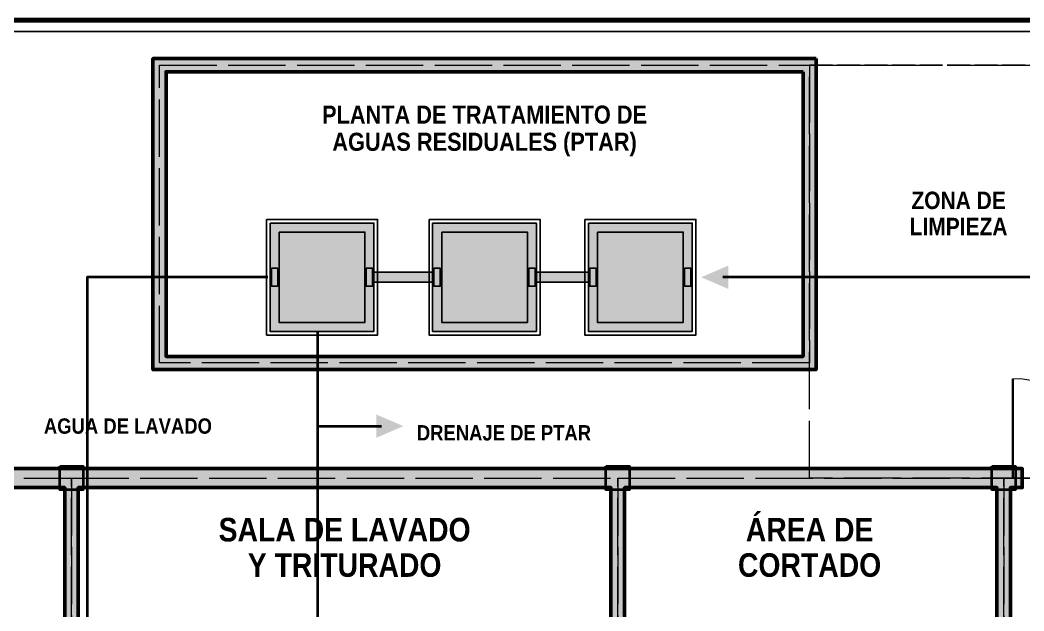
# Model space of a CAD drawing. Header units: metres. Extents: x 0 to 115, y 0 to 64.
# Drawn here: x 20.21 to 42.45, y 51.4 to 64.5 of the extents above; entities that cross this region are included whole.
import ezdxf

# ---------------------------------------------------------------- set-up
doc = ezdxf.new("R2010")
doc.units = ezdxf.units.M
doc.linetypes.add('DASHED', pattern=[1.524, 1.27, -0.254])
doc.layers.add('A-AREA', color=8, linetype='DASHED', lineweight=13, plot=False)
for name, color, linetype, lineweight in [('A-AREA-NOMBRE', 7, 'Continuous', 25), ('A-COLUMNA', 7, 'Continuous', 35), ('A-LAMINA', 8, 'Continuous', 35), ('A-LIMITE', 8, 'DASHED', 25), ('A-MURO', 7, 'Continuous', 50), ('A-PUERTA', 41, 'Continuous', 25), ('G-ETIQUETA', 4, 'Continuous', 18), ('M-EQUIPO', 7, 'Continuous', 25), ('M-EQUIPO-RELLENO', 8, 'Continuous', 0), ('M-TUBERIA', 8, 'Continuous', 25), ('M-TUBERIA-RELLENO', 9, 'Continuous', 0)]:
    doc.layers.add(name, color=color, linetype=linetype, lineweight=lineweight)
for name, color, linetype, lineweight, true_color in [('A-MURO-RELLENO', 8, 'Continuous', 0, 0x8d949b), ('P-PROCESO', 5, 'Continuous', 35, 0x1d4ed8), ('P-RESIDUOS', 1, 'Continuous', 35, 0xb3121b)]:
    doc.layers.add(name, color=color, linetype=linetype, lineweight=lineweight, true_color=true_color)
doc.styles.add('PLANO', font='arial.ttf')
doc.styles.add('PLANO_N', font='arialbd.ttf')

# ---------------------------------------------------------------- blocks, each defined once
blk = doc.blocks.new('EQ_ptar-1')
at = {"layer": 'M-EQUIPO-RELLENO', "true_color": 0xd9d9d4}
h = blk.add_hatch(color=7, dxfattribs=at)
h.dxf.hatch_style = 1
h.paths.add_polyline_path([(-1.15, 1.2), (1.15, 1.2), (1.15, -1.2), (-1.15, -1.2)])
at = {"layer": 'M-EQUIPO-RELLENO', "true_color": 0xcfe6f3}
h = blk.add_hatch(color=7, dxfattribs=at)
h.dxf.hatch_style = 1
h.paths.add_polyline_path([(-0.95, 1), (0.95, 1), (0.95, -1), (-0.95, -1)])
at = {"layer": 'M-EQUIPO-RELLENO', "true_color": 0xe8ecef}
h = blk.add_hatch(color=7, dxfattribs=at)
h.dxf.hatch_style = 1
h.paths.add_polyline_path([(-1.12, 0.2), (-0.98, 0.2), (-0.98, -0.2), (-1.12, -0.2)])
h = blk.add_hatch(color=7, dxfattribs=at)
h.dxf.hatch_style = 1
h.paths.add_polyline_path([(0.98, 0.2), (1.12, 0.2), (1.12, -0.2), (0.98, -0.2)])
at = {"layer": 'M-EQUIPO', "ltscale": 0.15, "true_color": 0xd9a514}
blk.add_lwpolyline([(-1.23, 1.28), (1.23, 1.28), (1.23, -1.28), (-1.23, -1.28)], close=True, dxfattribs=at)
at = {"layer": 'M-EQUIPO'}
for points in [[(-1.15, 1.2), (1.15, 1.2), (1.15, -1.2), (-1.15, -1.2)], [(-0.95, 1), (0.95, 1), (0.95, -1), (-0.95, -1)], [(-1.12, 0.2), (-0.98, 0.2), (-0.98, -0.2), (-1.12, -0.2)], [(0.98, 0.2), (1.12, 0.2), (1.12, -0.2), (0.98, -0.2)]]:
    blk.add_lwpolyline(points, close=True, dxfattribs=at)
at = {"layer": 'G-ETIQUETA', "style": 'PLANO', "flags": 1}
for tag, p in [('TAG', (0, 0)), ('NOMBRE', (0, -0.25)), ('AREA', (0, -0.5)), ('FUNCION', (0, -0.75)), ('CONFIANZA', (0, -1))]:
    blk.add_attdef(tag, p, '', height=0.15, dxfattribs=at)
blk = doc.blocks.new('EQ_ptar-2')
at = {"layer": 'M-EQUIPO-RELLENO', "true_color": 0xd9d9d4}
h = blk.add_hatch(color=7, dxfattribs=at)
h.dxf.hatch_style = 1
h.paths.add_polyline_path([(-1.15, 1.2), (1.15, 1.2), (1.15, -1.2), (-1.15, -1.2)])
at = {"layer": 'M-EQUIPO-RELLENO', "true_color": 0xcfe6f3}
h = blk.add_hatch(color=7, dxfattribs=at)
h.dxf.hatch_style = 1
h.paths.add_polyline_path([(-0.95, 1), (0.95, 1), (0.95, -1), (-0.95, -1)])
at = {"layer": 'M-EQUIPO-RELLENO', "true_color": 0xe8ecef}
h = blk.add_hatch(color=7, dxfattribs=at)
h.dxf.hatch_style = 1
h.paths.add_polyline_path([(-1.12, 0.2), (-0.98, 0.2), (-0.98, -0.2), (-1.12, -0.2)])
h = blk.add_hatch(color=7, dxfattribs=at)
h.dxf.hatch_style = 1
h.paths.add_polyline_path([(0.98, 0.2), (1.12, 0.2), (1.12, -0.2), (0.98, -0.2)])
at = {"layer": 'M-EQUIPO', "ltscale": 0.15, "true_color": 0xd9a514}
blk.add_lwpolyline([(-1.23, 1.28), (1.23, 1.28), (1.23, -1.28), (-1.23, -1.28)], close=True, dxfattribs=at)
at = {"layer": 'M-EQUIPO'}
for points in [[(-1.15, 1.2), (1.15, 1.2), (1.15, -1.2), (-1.15, -1.2)], [(-0.95, 1), (0.95, 1), (0.95, -1), (-0.95, -1)], [(-1.12, 0.2), (-0.98, 0.2), (-0.98, -0.2), (-1.12, -0.2)], [(0.98, 0.2), (1.12, 0.2), (1.12, -0.2), (0.98, -0.2)]]:
    blk.add_lwpolyline(points, close=True, dxfattribs=at)
at = {"layer": 'G-ETIQUETA', "style": 'PLANO', "flags": 1}
for tag, p in [('TAG', (0, 0)), ('NOMBRE', (0, -0.25)), ('AREA', (0, -0.5)), ('FUNCION', (0, -0.75)), ('CONFIANZA', (0, -1))]:
    blk.add_attdef(tag, p, '', height=0.15, dxfattribs=at)
blk = doc.blocks.new('EQ_ptar-3')
at = {"layer": 'M-EQUIPO-RELLENO', "true_color": 0xd9d9d4}
h = blk.add_hatch(color=7, dxfattribs=at)
h.dxf.hatch_style = 1
h.paths.add_polyline_path([(-1.15, 1.2), (1.15, 1.2), (1.15, -1.2), (-1.15, -1.2)])
at = {"layer": 'M-EQUIPO-RELLENO', "true_color": 0xcfe6f3}
h = blk.add_hatch(color=7, dxfattribs=at)
h.dxf.hatch_style = 1
h.paths.add_polyline_path([(-0.95, 1), (0.95, 1), (0.95, -1), (-0.95, -1)])
at = {"layer": 'M-EQUIPO-RELLENO', "true_color": 0xe8ecef}
h = blk.add_hatch(color=7, dxfattribs=at)
h.dxf.hatch_style = 1
h.paths.add_polyline_path([(-1.12, 0.2), (-0.98, 0.2), (-0.98, -0.2), (-1.12, -0.2)])
h = blk.add_hatch(color=7, dxfattribs=at)
h.dxf.hatch_style = 1
h.paths.add_polyline_path([(0.98, 0.2), (1.12, 0.2), (1.12, -0.2), (0.98, -0.2)])
at = {"layer": 'M-EQUIPO', "ltscale": 0.15, "true_color": 0xd9a514}
blk.add_lwpolyline([(-1.23, 1.28), (1.23, 1.28), (1.23, -1.28), (-1.23, -1.28)], close=True, dxfattribs=at)
at = {"layer": 'M-EQUIPO'}
for points in [[(-1.15, 1.2), (1.15, 1.2), (1.15, -1.2), (-1.15, -1.2)], [(-0.95, 1), (0.95, 1), (0.95, -1), (-0.95, -1)], [(-1.12, 0.2), (-0.98, 0.2), (-0.98, -0.2), (-1.12, -0.2)], [(0.98, 0.2), (1.12, 0.2), (1.12, -0.2), (0.98, -0.2)]]:
    blk.add_lwpolyline(points, close=True, dxfattribs=at)
at = {"layer": 'G-ETIQUETA', "style": 'PLANO', "flags": 1}
for tag, p in [('TAG', (0, 0)), ('NOMBRE', (0, -0.25)), ('AREA', (0, -0.5)), ('FUNCION', (0, -0.75)), ('CONFIANZA', (0, -1))]:
    blk.add_attdef(tag, p, '', height=0.15, dxfattribs=at)

msp = doc.modelspace()

# ---------------------------------------------------------------- hatches: boundary and pattern name
at = {"layer": 'A-COLUMNA', "true_color": 0x5a6169}
h = msp.add_hatch(color=7, dxfattribs=at)
h.dxf.hatch_style = 1
h.paths.add_polyline_path([(21.09, 54.61), (21.61, 54.61), (21.61, 54.09), (21.09, 54.09)])
h = msp.add_hatch(color=7, dxfattribs=at)
h.dxf.hatch_style = 1
h.paths.add_polyline_path([(33.19, 54.61), (33.71, 54.61), (33.71, 54.09), (33.19, 54.09)])
h = msp.add_hatch(color=7, dxfattribs=at)
h.dxf.hatch_style = 1
h.paths.add_polyline_path([(41.74, 54.61), (42.26, 54.61), (42.26, 54.09), (41.74, 54.09)])
at = {"layer": 'A-MURO-RELLENO', "true_color": 0x8d949b}
h = msp.add_hatch(color=8, dxfattribs=at)
h.dxf.hatch_style = 1
h.paths.add_polyline_path([(37.845, 63.645), (23.155, 63.645), (23.155, 56.755), (37.845, 56.755)])
h.paths.add_polyline_path([(37.555, 63.355), (37.555, 57.045), (23.445, 57.045), (23.445, 63.355)])
h = msp.add_hatch(color=8, dxfattribs=at)
h.dxf.hatch_style = 1
h.paths.add_polyline_path([(18.5, 34.2), (30.4, 34.2), (30.4, 34.5), (21.5, 34.5), (21.5, 54.14), (33.3, 54.14), (33.3, 51.1), (33.6, 51.1), (33.6, 54.14), (41.85, 54.14), (41.85, 50.9), (42.15, 50.9), (42.15, 54.14), (42.41, 54.14), (42.41, 54.56), (18.4, 54.56), (18.4, 54.14), (21.2, 54.14), (21.2, 34.5), (18.5, 34.5)])
at = {"layer": 'M-TUBERIA-RELLENO', "true_color": 0xc9d0d7}
h = msp.add_hatch(color=7, dxfattribs=at)
h.dxf.hatch_style = 1
h.paths.add_polyline_path([(29.35, 58.69), (29.35, 58.91), (28.05, 58.91), (28.05, 58.69)])
h = msp.add_hatch(color=7, dxfattribs=at)
h.dxf.hatch_style = 1
h.paths.add_polyline_path([(32.8, 58.69), (32.8, 58.91), (31.65, 58.91), (31.65, 58.69)])

# ---------------------------------------------------------------- linework, layer by layer
at = {"layer": 'A-AREA'}
for points in [[(23.3, 63.5), (37.7, 63.5), (37.7, 56.9), (23.3, 56.9)], [(37.7, 63.5), (44.3, 63.5), (44.3, 54.35), (37.7, 54.35)], [(11.15, 54.35), (21.35, 54.35), (21.35, 34.35), (11.15, 34.35)], [(21.35, 54.35), (33.45, 54.35), (33.45, 34.35), (21.35, 34.35)], [(33.45, 54.35), (42, 54.35), (42, 34.35), (33.45, 34.35)], [(42, 54.35), (54.5, 54.35), (54.5, 34.35), (42, 34.35)]]:
    msp.add_lwpolyline(points, close=True, dxfattribs=at)
at = {"layer": 'A-COLUMNA'}
for points in [[(21.09, 54.61), (21.61, 54.61), (21.61, 54.09), (21.09, 54.09)], [(33.19, 54.61), (33.71, 54.61), (33.71, 54.09), (33.19, 54.09)], [(41.74, 54.61), (42.26, 54.61), (42.26, 54.09), (41.74, 54.09)]]:
    msp.add_lwpolyline(points, close=True, dxfattribs=at)
at = {"layer": 'A-LAMINA', "lineweight": 70}
msp.add_lwpolyline([(0.4, 64.5), (115.4, 64.5), (115.4, 0.4), (0.4, 0.4)], close=True, dxfattribs=at)
at = {"layer": 'A-LAMINA', "lineweight": 25}
msp.add_lwpolyline([(0.65, 64.25), (115.15, 64.25), (115.15, 0.65), (0.65, 0.65)], close=True, dxfattribs=at)
at = {"layer": 'A-LIMITE', "ltscale": 0.4}
msp.add_lwpolyline([(37.7, 63.5), (44.3, 63.5), (44.3, 54.6)], dxfattribs=at)
at = {"layer": 'A-MURO'}
for points in [[(37.845, 63.645), (23.155, 63.645), (23.155, 56.755), (37.845, 56.755)], [(37.555, 63.355), (37.555, 57.045), (23.445, 57.045), (23.445, 63.355)], [(18.5, 34.2), (30.4, 34.2), (30.4, 34.5), (21.5, 34.5), (21.5, 54.14), (33.3, 54.14), (33.3, 51.1), (33.6, 51.1), (33.6, 54.14), (41.85, 54.14), (41.85, 50.9), (42.15, 50.9), (42.15, 54.14), (42.41, 54.14), (42.41, 54.56), (18.4, 54.56), (18.4, 54.14), (21.2, 54.14), (21.2, 34.5), (18.5, 34.5)]]:
    msp.add_lwpolyline(points, close=True, dxfattribs=at)
at = {"layer": 'A-PUERTA', "const_width": 0.05}
msp.add_lwpolyline([(42.2, 54.35), (42.2, 56.55)], dxfattribs=at)
at = {"layer": 'A-PUERTA', "lineweight": 13}
msp.add_arc((42.2, 54.35), 2.2, 0, 90, dxfattribs=at)
at = {"layer": 'M-TUBERIA'}
for points in [[(29.35, 58.69), (29.35, 58.91), (28.05, 58.91), (28.05, 58.69)], [(32.8, 58.69), (32.8, 58.91), (31.65, 58.91), (31.65, 58.69)]]:
    msp.add_lwpolyline(points, close=True, dxfattribs=at)
at = {"layer": 'P-PROCESO', "true_color": 0x2167c4}
for points in [[(25.7, 58.8), (21.7, 58.8), (21.7, 50.6), (23.6, 50.6), (24.0811, 50.0588)], [(26.8, 57.6), (26.8, 50.68)], [(26.8, 55.5), (28.22, 55.5)]]:
    msp.add_lwpolyline(points, dxfattribs=at)
msp.add_solid([(28.7, 55.5), (28.1, 55.24), (28.1, 55.76)], dxfattribs=at)
at = {"layer": 'P-RESIDUOS'}
msp.add_lwpolyline([(48.6, 58.8), (35.78, 58.8)], dxfattribs=at)
msp.add_solid([(35.3, 58.8), (35.9, 59.06), (35.9, 58.54)], dxfattribs=at)

# ---------------------------------------------------------------- block references
at = {"layer": 'M-EQUIPO'}
for name, p in [('EQ_ptar-1', (26.9, 58.8)), ('EQ_ptar-2', (30.5, 58.8)), ('EQ_ptar-3', (33.95, 58.8))]:
    msp.add_blockref(name, p, dxfattribs=at)

# ---------------------------------------------------------------- texts
at = {"layer": 'A-AREA-NOMBRE', "attachment_point": 2, "line_spacing_factor": 0.9, "style": 'PLANO_N'}
for s, insert, char_height in [('\\W0.86;PLANTA DE TRATAMIENTO DE\\PAGUAS RESIDUALES (PTAR)', (30.5, 62.605), 0.401), ('\\W0.86;ZONA DE\\PLIMPIEZA', (41, 60.6976), 0.3866), ('\\W0.86;ÁREA DE\\PCORTADO', (37.7, 53.4672), 0.5227), ('\\W0.86;SALA DE LAVADO\\PY TRITURADO', (27.4, 53.4672), 0.5227)]:
    msp.add_mtext(s, dxfattribs=dict(at, insert=insert, char_height=char_height))
at = {"layer": 'P-PROCESO', "true_color": 0x1e3fae, "char_height": 0.3401, "line_spacing_factor": 0.9, "style": 'PLANO_N'}
for s, insert, attachment_point in [('\\W0.86;AGUA DE LAVADO', (22.6, 55.5), 5), ('\\W0.86;DRENAJE DE PTAR', (29, 55.35), 4)]:
    msp.add_mtext(s, dxfattribs=dict(at, insert=insert, attachment_point=attachment_point))

doc.saveas('drawing.dxf')
